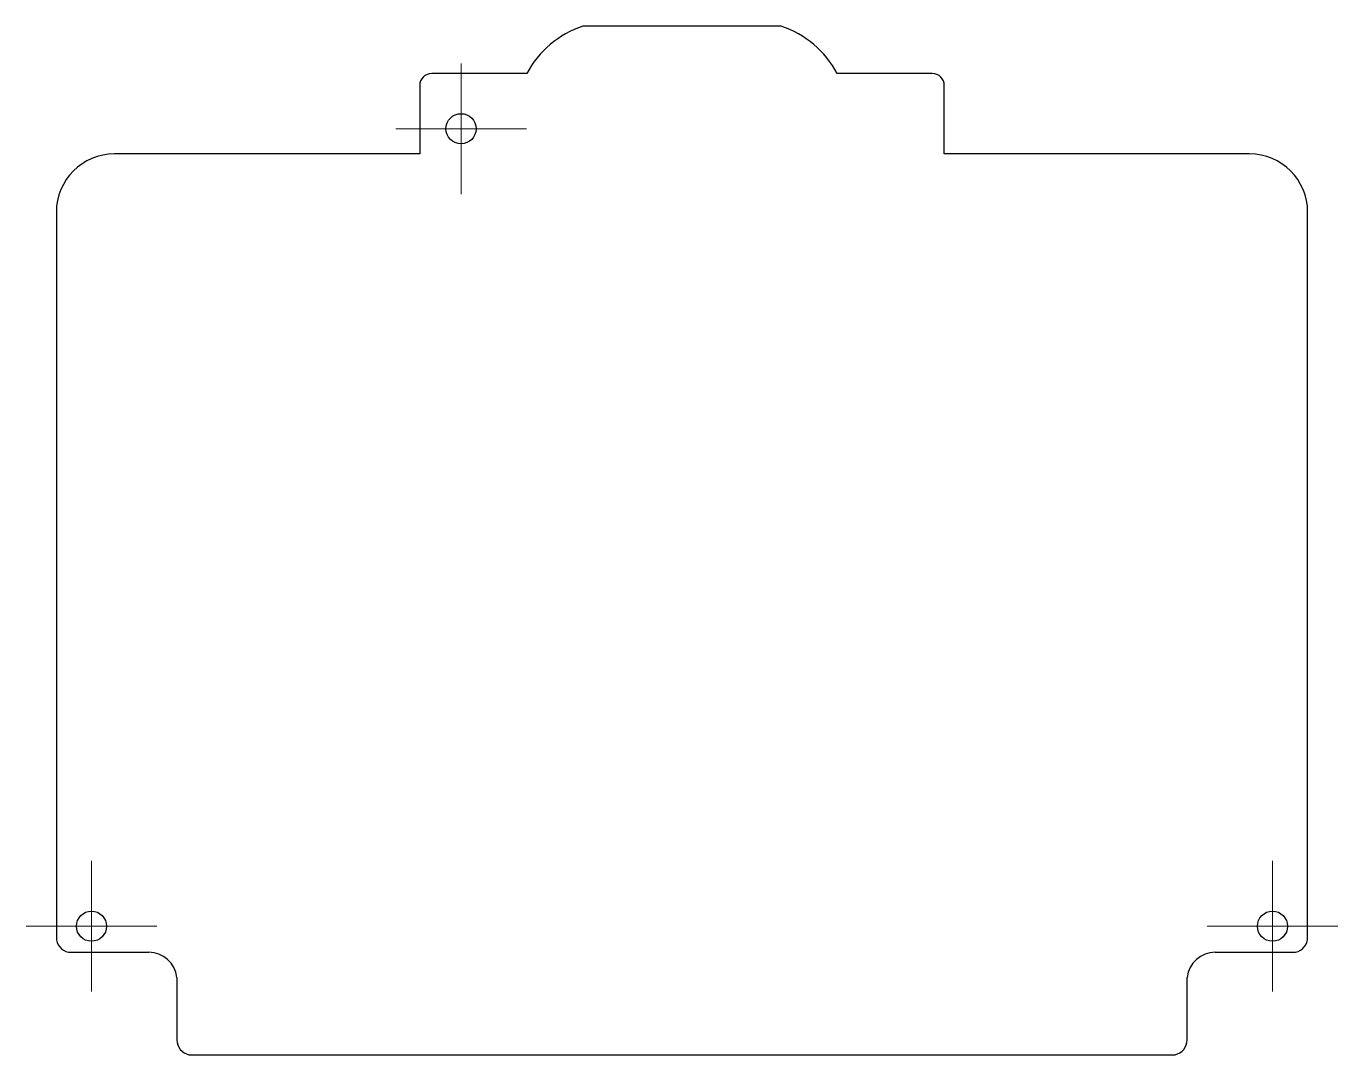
# Model space of a CAD drawing. Header units: millimetres. Extents: x 75.9 to 141.2, y 147.1 to 198.3.
import ezdxf

# ---------------------------------------------------------------- set-up
doc = ezdxf.new("R2010")
doc.units = ezdxf.units.MM

# ---------------------------------------------------------------- blocks, each defined once
blk = doc.blocks.new('SW_CENTERMARKSYMBOL_0')
at = {"color": 0, "linetype": 'Continuous', "lineweight": 18}
for p, q in [((0, 2.5), (0, 3.25)), ((0, 0), (0, 2.5)), ((-2.5, 0), (-3.25, 0)), ((0, 0), (-2.5, 0)), ((0, 0), (0, -2.5)), ((0, 0), (2.5, 0)), ((2.5, 0), (3.25, 0)), ((0, -2.5), (0, -3.25))]:
    blk.add_line(p, q, dxfattribs=at)
blk = doc.blocks.new('SW_CENTERMARKSYMBOL_1')
at = {"color": 0, "linetype": 'Continuous', "lineweight": 18}
for p, q in [((0, 2.5), (0, 3.25)), ((0, 0), (0, 2.5)), ((-2.5, 0), (-3.25, 0)), ((0, 0), (-2.5, 0)), ((0, 0), (0, -2.5)), ((0, 0), (2.5, 0)), ((2.5, 0), (3.25, 0)), ((0, -2.5), (0, -3.25))]:
    blk.add_line(p, q, dxfattribs=at)
blk = doc.blocks.new('SW_CENTERMARKSYMBOL_2')
at = {"color": 0, "linetype": 'Continuous', "lineweight": 18}
for p, q in [((0, 2.5), (0, 3.25)), ((0, 0), (0, 2.5)), ((-2.5, 0), (-3.25, 0)), ((0, 0), (-2.5, 0)), ((0, 0), (0, -2.5)), ((0, 0), (2.5, 0)), ((2.5, 0), (3.25, 0)), ((0, -2.5), (0, -3.25))]:
    blk.add_line(p, q, dxfattribs=at)

msp = doc.modelspace()

# ---------------------------------------------------------------- linework, layer by layer
at = {"color": 7, "linetype": 'Continuous', "lineweight": 25}
for p, q in [((113.498, 198.273), (103.624, 198.273)), ((100.835, 195.92), (96.101, 195.92)), ((121.022, 195.92), (116.288, 195.92)), ((95.501, 195.32), (95.501, 191.92)), ((121.622, 191.92), (121.622, 195.32)), ((95.501, 191.92), (80.311, 191.92)), ((136.811, 191.92), (121.622, 191.92)), ((77.411, 189.02), (77.411, 152.92)), ((139.711, 152.92), (139.711, 189.02)), ((78.011, 152.17), (82.011, 152.17)), ((135.111, 152.17), (139.111, 152.17)), ((83.411, 150.92), (83.411, 147.82)), ((133.711, 147.82), (133.711, 150.92)), ((84.011, 147.07), (133.111, 147.07))]:
    msp.add_line(p, q, dxfattribs=at)
for centre in [(97.561, 193.17), (79.161, 153.47), (137.961, 153.47)]:
    msp.add_circle(centre, 0.75, dxfattribs=at)
for centre, radius, start, end in [((105.161, 193.62), 4.9, 108.27998, 152.00544), ((111.961, 193.62), 4.9, 27.99456, 71.72002), ((96.101, 195.32), 0.6, 90, 180), ((121.022, 195.32), 0.6, 0, 90), ((80.311, 189.02), 2.9, 90, 180), ((136.811, 189.02), 2.9, 0, 90), ((78.18, 152.92), 0.769, 180, 257.31962), ((138.943, 152.92), 0.769, 282.68038, 0), ((82.011, 150.761), 1.409, 6.4794, 90), ((135.111, 150.761), 1.409, 90, 173.5206), ((84.18, 147.82), 0.769, 180, 257.31962), ((132.943, 147.82), 0.769, 282.68038, 360)]:
    msp.add_arc(centre, radius, start, end, dxfattribs=at)

# ---------------------------------------------------------------- block references
at = {"color": 7, "linetype": 'Continuous', "lineweight": 18}
for name, p in [('SW_CENTERMARKSYMBOL_0', (97.561, 193.17)), ('SW_CENTERMARKSYMBOL_1', (79.161, 153.47)), ('SW_CENTERMARKSYMBOL_2', (137.961, 153.47))]:
    msp.add_blockref(name, p, dxfattribs=at)

doc.saveas('drawing.dxf')
